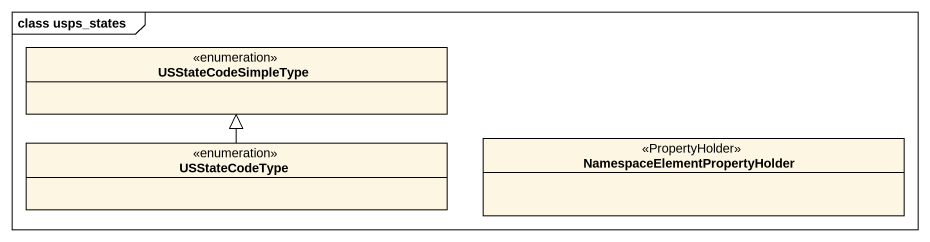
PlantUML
@startuml
mainframe class usps_states
hide circle
hide empty members
enum USStateCodeSimpleType
enum USStateCodeType
class "NamespaceElementPropertyHolder" as NamespaceElementPropertyHold <<PropertyHolder>>
USStateCodeType -up-|> USStateCodeSimpleType
@enduml
